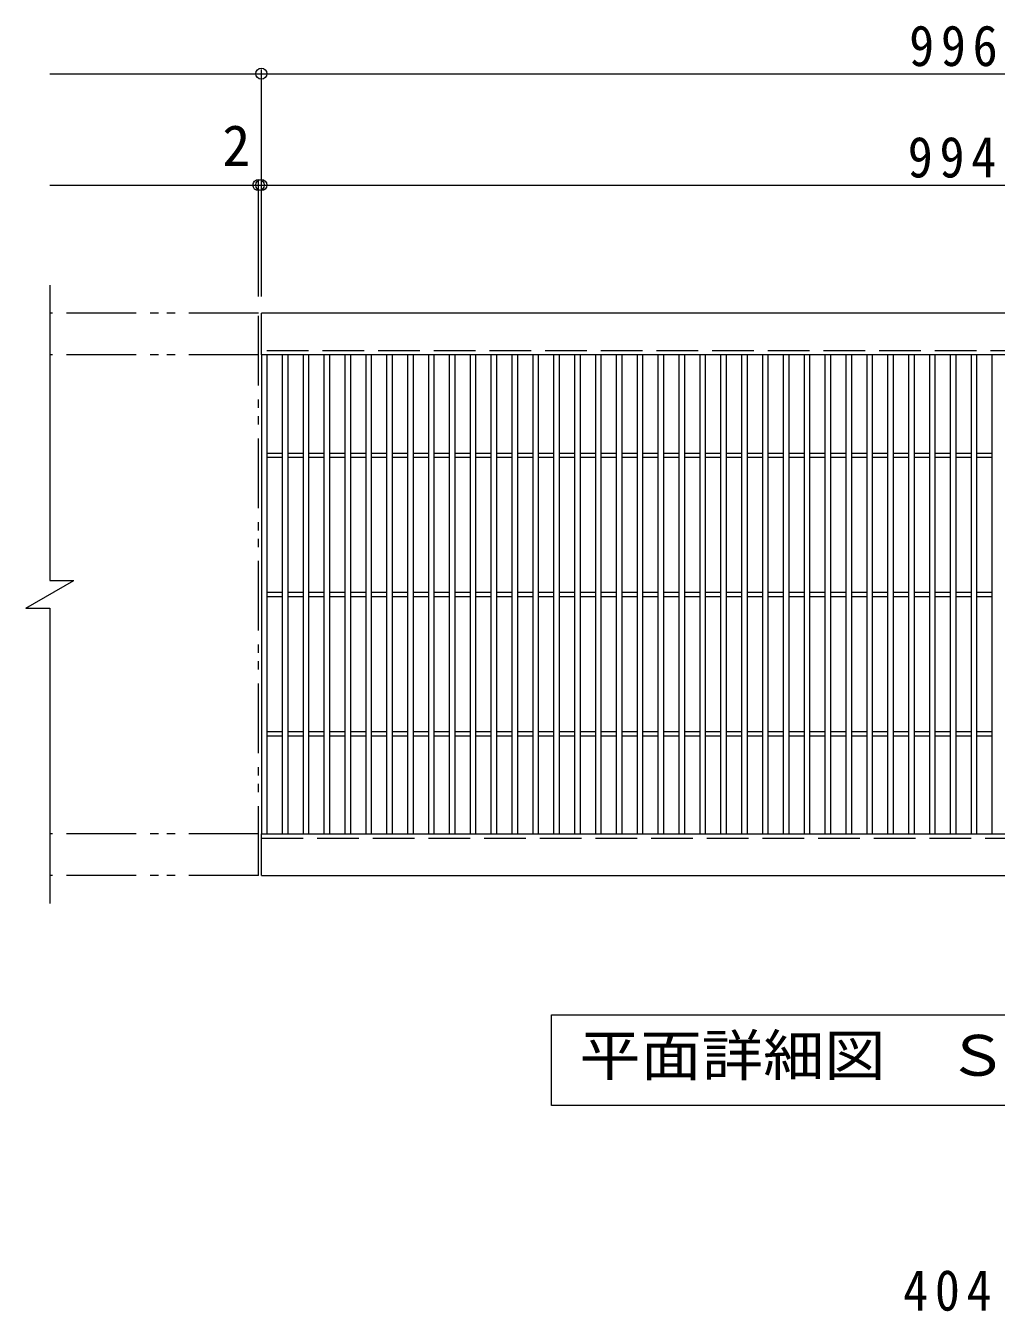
# Model space of a CAD drawing. Units: millimetres at full size, sheet at 1:10; details may follow other scales. Extents: x -1780 to 1846, y -1362 to 1297.
# Drawn here: x -1656 to -959, y 373 to 1297 of the extents above; entities that cross this region are included whole.
import ezdxf
from ezdxf.enums import TextEntityAlignment as Align

# ---------------------------------------------------------------- set-up
doc = ezdxf.new("R2010")
doc.units = ezdxf.units.MM
doc.header["$LTSCALE"] = 10
doc.header["$PDMODE"] = 32
doc.header["$PDSIZE"] = 8
doc.linetypes.add('DASHED3', pattern=[4, 3, -1])
doc.linetypes.add('DOUBLE_CHAIN1', pattern=[8.8, 5, -1, 0.6, -0.6, 0.6, -1])
for name, color, linetype, lineweight in [('A-0', 6, 'Continuous', 9), ('C-1', 2, 'Continuous', 9), ('C-2', 3, 'Continuous', 9), ('C-4', 7, 'Continuous', 9), ('C-5', 7, 'Continuous', 9)]:
    doc.layers.add(name, color=color, linetype=linetype, lineweight=lineweight)
doc.styles.add('ＭＳ ゴシック', font='')
doc.styles.get('ＭＳ ゴシック').set_extended_font_data('MS Gothic')

msp = doc.modelspace()

# ---------------------------------------------------------------- linework, layer by layer
at = {"layer": 'C-1', "linetype": 'DOUBLE_CHAIN1'}
for p, q in [((-1488.68, 1090.27), (-1638.68, 1090.27)), ((-1488.68, 686.27), (-1488.68, 1090.27)), ((-1488.68, 1060.27), (-1638.68, 1060.27)), ((-1488.68, 716.27), (-1638.68, 716.27)), ((-1488.68, 686.27), (-1638.68, 686.27))]:
    msp.add_line(p, q, dxfattribs=at)
at = {"layer": 'C-1'}
for p, q in [((-492.68, 1090.27), (-1486.68, 1090.27)), ((-1486.68, 1060.27), (-1486.68, 1090.27)), ((-492.68, 1060.27), (-1486.68, 1060.27)), ((-1656, 878.27), (-1621.36, 898.27)), ((-1486.68, 716.27), (-492.68, 716.27)), ((-1486.68, 686.27), (-1486.68, 716.27)), ((-1486.68, 686.27), (-492.68, 686.27))]:
    msp.add_line(p, q, dxfattribs=at)
at = {"layer": 'C-1', "linetype": 'DASHED3'}
for p, q in [((-492.68, 1063.27), (-1486.68, 1063.27)), ((-1486.68, 713.27), (-492.68, 713.27))]:
    msp.add_line(p, q, dxfattribs=at)
at = {"layer": 'C-1'}
for points in [[(-1638.68, 1110.27), (-1638.68, 898.27), (-1621.36, 898.27)], [(-1656, 878.27), (-1638.68, 878.27), (-1638.68, 666.27)]]:
    msp.add_lwpolyline(points, dxfattribs=at)
at = {"layer": 'C-2'}
for p, q in [((-1486.68, 1060.27), (-1486.68, 716.27)), ((-1482.68, 1060.27), (-1482.68, 716.27)), ((-1471.68, 1060.27), (-1471.68, 716.27)), ((-1467.68, 1060.27), (-1467.68, 716.27)), ((-1456.68, 1060.27), (-1456.68, 716.27)), ((-1452.68, 1060.27), (-1452.68, 716.27)), ((-1441.68, 1060.27), (-1441.68, 716.27)), ((-1437.68, 1060.27), (-1437.68, 716.27)), ((-1426.68, 1060.27), (-1426.68, 716.27)), ((-1422.68, 1060.27), (-1422.68, 716.27)), ((-1411.68, 1060.27), (-1411.68, 716.27)), ((-1407.68, 1060.27), (-1407.68, 716.27)), ((-1396.68, 1060.27), (-1396.68, 716.27)), ((-1392.68, 1060.27), (-1392.68, 716.27)), ((-1381.68, 1060.27), (-1381.68, 716.27)), ((-1377.68, 1060.27), (-1377.68, 716.27)), ((-1366.68, 1060.27), (-1366.68, 716.27)), ((-1362.68, 1060.27), (-1362.68, 716.27)), ((-1351.68, 1060.27), (-1351.68, 716.27)), ((-1347.68, 1060.27), (-1347.68, 716.27)), ((-1336.68, 1060.27), (-1336.68, 716.27)), ((-1332.68, 1060.27), (-1332.68, 716.27)), ((-1321.68, 1060.27), (-1321.68, 716.27)), ((-1317.68, 1060.27), (-1317.68, 716.27)), ((-1306.68, 1060.27), (-1306.68, 716.27)), ((-1302.68, 1060.27), (-1302.68, 716.27)), ((-1291.68, 1060.27), (-1291.68, 716.27)), ((-1287.68, 1060.27), (-1287.68, 716.27)), ((-1276.68, 1060.27), (-1276.68, 716.27)), ((-1272.68, 1060.27), (-1272.68, 716.27)), ((-1261.68, 1060.27), (-1261.68, 716.27)), ((-1257.68, 1060.27), (-1257.68, 716.27)), ((-1246.68, 1060.27), (-1246.68, 716.27)), ((-1242.68, 1060.27), (-1242.68, 716.27)), ((-1231.68, 1060.27), (-1231.68, 716.27)), ((-1227.68, 1060.27), (-1227.68, 716.27)), ((-1216.68, 1060.27), (-1216.68, 716.27)), ((-1212.68, 1060.27), (-1212.68, 716.27)), ((-1201.68, 1060.27), (-1201.68, 716.27)), ((-1197.68, 1060.27), (-1197.68, 716.27)), ((-1186.68, 1060.27), (-1186.68, 716.27)), ((-1182.68, 1060.27), (-1182.68, 716.27)), ((-1171.68, 1060.27), (-1171.68, 716.27)), ((-1167.68, 1060.27), (-1167.68, 716.27)), ((-1156.68, 1060.27), (-1156.68, 716.27)), ((-1152.68, 1060.27), (-1152.68, 716.27)), ((-1141.68, 1060.27), (-1141.68, 716.27)), ((-1137.68, 1060.27), (-1137.68, 716.27)), ((-1126.68, 1060.27), (-1126.68, 716.27)), ((-1122.68, 1060.27), (-1122.68, 716.27)), ((-1111.68, 1060.27), (-1111.68, 716.27)), ((-1107.68, 1060.27), (-1107.68, 716.27)), ((-1096.68, 1060.27), (-1096.68, 716.27)), ((-1092.68, 1060.27), (-1092.68, 716.27)), ((-1081.68, 1060.27), (-1081.68, 716.27)), ((-1077.68, 1060.27), (-1077.68, 716.27)), ((-1066.68, 1060.27), (-1066.68, 716.27)), ((-1062.68, 1060.27), (-1062.68, 716.27)), ((-1051.68, 1060.27), (-1051.68, 716.27)), ((-1047.68, 1060.27), (-1047.68, 716.27)), ((-1036.68, 1060.27), (-1036.68, 716.27)), ((-1032.68, 1060.27), (-1032.68, 716.27)), ((-1021.68, 1060.27), (-1021.68, 716.27)), ((-1017.68, 1060.27), (-1017.68, 716.27)), ((-1006.68, 1060.27), (-1006.68, 716.27)), ((-1002.68, 1060.27), (-1002.68, 716.27)), ((-991.68, 1060.27), (-991.68, 716.27)), ((-987.68, 1060.27), (-987.68, 716.27)), ((-976.68, 1060.27), (-976.68, 716.27)), ((-972.68, 1060.27), (-972.68, 716.27)), ((-961.68, 1060.27), (-961.68, 716.27)), ((-1482.68, 989.77), (-1471.68, 989.77)), ((-1467.68, 989.77), (-1456.68, 989.77)), ((-1452.68, 989.77), (-1441.68, 989.77)), ((-1437.68, 989.77), (-1426.68, 989.77)), ((-1422.68, 989.77), (-1411.68, 989.77)), ((-1407.68, 989.77), (-1396.68, 989.77)), ((-1392.68, 989.77), (-1381.68, 989.77)), ((-1377.68, 989.77), (-1366.68, 989.77)), ((-1362.68, 989.77), (-1351.68, 989.77)), ((-1347.68, 989.77), (-1336.68, 989.77)), ((-1332.68, 989.77), (-1321.68, 989.77)), ((-1317.68, 989.77), (-1306.68, 989.77)), ((-1302.68, 989.77), (-1291.68, 989.77)), ((-1287.68, 989.77), (-1276.68, 989.77)), ((-1272.68, 989.77), (-1261.68, 989.77)), ((-1257.68, 989.77), (-1246.68, 989.77)), ((-1242.68, 989.77), (-1231.68, 989.77)), ((-1227.68, 989.77), (-1216.68, 989.77)), ((-1212.68, 989.77), (-1201.68, 989.77)), ((-1197.68, 989.77), (-1186.68, 989.77)), ((-1182.68, 989.77), (-1171.68, 989.77)), ((-1167.68, 989.77), (-1156.68, 989.77)), ((-1152.68, 989.77), (-1141.68, 989.77)), ((-1137.68, 989.77), (-1126.68, 989.77)), ((-1122.68, 989.77), (-1111.68, 989.77)), ((-1107.68, 989.77), (-1096.68, 989.77)), ((-1092.68, 989.77), (-1081.68, 989.77)), ((-1077.68, 989.77), (-1066.68, 989.77)), ((-1062.68, 989.77), (-1051.68, 989.77)), ((-1047.68, 989.77), (-1036.68, 989.77)), ((-1032.68, 989.77), (-1021.68, 989.77)), ((-1017.68, 989.77), (-1006.68, 989.77)), ((-1002.68, 989.77), (-991.68, 989.77)), ((-987.68, 989.77), (-976.68, 989.77)), ((-972.68, 989.77), (-961.68, 989.77)), ((-1482.68, 986.77), (-1471.68, 986.77)), ((-1467.68, 986.77), (-1456.68, 986.77)), ((-1452.68, 986.77), (-1441.68, 986.77)), ((-1437.68, 986.77), (-1426.68, 986.77)), ((-1422.68, 986.77), (-1411.68, 986.77)), ((-1407.68, 986.77), (-1396.68, 986.77)), ((-1392.68, 986.77), (-1381.68, 986.77)), ((-1377.68, 986.77), (-1366.68, 986.77)), ((-1362.68, 986.77), (-1351.68, 986.77)), ((-1347.68, 986.77), (-1336.68, 986.77)), ((-1332.68, 986.77), (-1321.68, 986.77)), ((-1317.68, 986.77), (-1306.68, 986.77)), ((-1302.68, 986.77), (-1291.68, 986.77)), ((-1287.68, 986.77), (-1276.68, 986.77)), ((-1272.68, 986.77), (-1261.68, 986.77)), ((-1257.68, 986.77), (-1246.68, 986.77)), ((-1242.68, 986.77), (-1231.68, 986.77)), ((-1227.68, 986.77), (-1216.68, 986.77)), ((-1212.68, 986.77), (-1201.68, 986.77)), ((-1197.68, 986.77), (-1186.68, 986.77)), ((-1182.68, 986.77), (-1171.68, 986.77)), ((-1167.68, 986.77), (-1156.68, 986.77)), ((-1152.68, 986.77), (-1141.68, 986.77)), ((-1137.68, 986.77), (-1126.68, 986.77)), ((-1122.68, 986.77), (-1111.68, 986.77)), ((-1107.68, 986.77), (-1096.68, 986.77)), ((-1092.68, 986.77), (-1081.68, 986.77)), ((-1077.68, 986.77), (-1066.68, 986.77)), ((-1062.68, 986.77), (-1051.68, 986.77)), ((-1047.68, 986.77), (-1036.68, 986.77)), ((-1032.68, 986.77), (-1021.68, 986.77)), ((-1017.68, 986.77), (-1006.68, 986.77)), ((-1002.68, 986.77), (-991.68, 986.77)), ((-987.68, 986.77), (-976.68, 986.77)), ((-972.68, 986.77), (-961.68, 986.77)), ((-1482.68, 889.77), (-1471.68, 889.77)), ((-1482.68, 886.77), (-1471.68, 886.77)), ((-1467.68, 889.77), (-1456.68, 889.77)), ((-1467.68, 886.77), (-1456.68, 886.77)), ((-1452.68, 889.77), (-1441.68, 889.77)), ((-1452.68, 886.77), (-1441.68, 886.77)), ((-1437.68, 889.77), (-1426.68, 889.77)), ((-1437.68, 886.77), (-1426.68, 886.77)), ((-1422.68, 889.77), (-1411.68, 889.77)), ((-1422.68, 886.77), (-1411.68, 886.77)), ((-1407.68, 889.77), (-1396.68, 889.77)), ((-1407.68, 886.77), (-1396.68, 886.77)), ((-1392.68, 889.77), (-1381.68, 889.77)), ((-1392.68, 886.77), (-1381.68, 886.77)), ((-1377.68, 889.77), (-1366.68, 889.77)), ((-1377.68, 886.77), (-1366.68, 886.77)), ((-1362.68, 889.77), (-1351.68, 889.77)), ((-1362.68, 886.77), (-1351.68, 886.77)), ((-1347.68, 889.77), (-1336.68, 889.77)), ((-1347.68, 886.77), (-1336.68, 886.77)), ((-1332.68, 889.77), (-1321.68, 889.77)), ((-1332.68, 886.77), (-1321.68, 886.77)), ((-1317.68, 889.77), (-1306.68, 889.77)), ((-1317.68, 886.77), (-1306.68, 886.77)), ((-1302.68, 889.77), (-1291.68, 889.77)), ((-1302.68, 886.77), (-1291.68, 886.77)), ((-1287.68, 889.77), (-1276.68, 889.77)), ((-1287.68, 886.77), (-1276.68, 886.77)), ((-1272.68, 889.77), (-1261.68, 889.77)), ((-1272.68, 886.77), (-1261.68, 886.77)), ((-1257.68, 889.77), (-1246.68, 889.77)), ((-1257.68, 886.77), (-1246.68, 886.77)), ((-1242.68, 889.77), (-1231.68, 889.77)), ((-1242.68, 886.77), (-1231.68, 886.77)), ((-1227.68, 889.77), (-1216.68, 889.77)), ((-1227.68, 886.77), (-1216.68, 886.77)), ((-1212.68, 889.77), (-1201.68, 889.77)), ((-1212.68, 886.77), (-1201.68, 886.77)), ((-1197.68, 889.77), (-1186.68, 889.77)), ((-1197.68, 886.77), (-1186.68, 886.77)), ((-1182.68, 889.77), (-1171.68, 889.77)), ((-1182.68, 886.77), (-1171.68, 886.77)), ((-1167.68, 889.77), (-1156.68, 889.77)), ((-1167.68, 886.77), (-1156.68, 886.77)), ((-1152.68, 889.77), (-1141.68, 889.77)), ((-1152.68, 886.77), (-1141.68, 886.77)), ((-1137.68, 889.77), (-1126.68, 889.77)), ((-1137.68, 886.77), (-1126.68, 886.77)), ((-1122.68, 889.77), (-1111.68, 889.77)), ((-1122.68, 886.77), (-1111.68, 886.77)), ((-1107.68, 889.77), (-1096.68, 889.77)), ((-1107.68, 886.77), (-1096.68, 886.77)), ((-1092.68, 889.77), (-1081.68, 889.77)), ((-1092.68, 886.77), (-1081.68, 886.77)), ((-1077.68, 889.77), (-1066.68, 889.77)), ((-1077.68, 886.77), (-1066.68, 886.77)), ((-1062.68, 889.77), (-1051.68, 889.77)), ((-1062.68, 886.77), (-1051.68, 886.77)), ((-1047.68, 889.77), (-1036.68, 889.77)), ((-1047.68, 886.77), (-1036.68, 886.77)), ((-1032.68, 889.77), (-1021.68, 889.77)), ((-1032.68, 886.77), (-1021.68, 886.77)), ((-1017.68, 889.77), (-1006.68, 889.77)), ((-1017.68, 886.77), (-1006.68, 886.77)), ((-1002.68, 889.77), (-991.68, 889.77)), ((-1002.68, 886.77), (-991.68, 886.77)), ((-987.68, 889.77), (-976.68, 889.77)), ((-987.68, 886.77), (-976.68, 886.77)), ((-972.68, 889.77), (-961.68, 889.77)), ((-972.68, 886.77), (-961.68, 886.77)), ((-1482.68, 789.77), (-1471.68, 789.77)), ((-1482.68, 786.77), (-1471.68, 786.77)), ((-1467.68, 789.77), (-1456.68, 789.77)), ((-1467.68, 786.77), (-1456.68, 786.77)), ((-1452.68, 789.77), (-1441.68, 789.77)), ((-1452.68, 786.77), (-1441.68, 786.77)), ((-1437.68, 789.77), (-1426.68, 789.77)), ((-1437.68, 786.77), (-1426.68, 786.77)), ((-1422.68, 789.77), (-1411.68, 789.77)), ((-1422.68, 786.77), (-1411.68, 786.77)), ((-1407.68, 789.77), (-1396.68, 789.77)), ((-1407.68, 786.77), (-1396.68, 786.77)), ((-1392.68, 789.77), (-1381.68, 789.77)), ((-1392.68, 786.77), (-1381.68, 786.77)), ((-1377.68, 789.77), (-1366.68, 789.77)), ((-1377.68, 786.77), (-1366.68, 786.77)), ((-1362.68, 789.77), (-1351.68, 789.77)), ((-1362.68, 786.77), (-1351.68, 786.77)), ((-1347.68, 789.77), (-1336.68, 789.77)), ((-1347.68, 786.77), (-1336.68, 786.77)), ((-1332.68, 789.77), (-1321.68, 789.77)), ((-1332.68, 786.77), (-1321.68, 786.77)), ((-1317.68, 789.77), (-1306.68, 789.77)), ((-1317.68, 786.77), (-1306.68, 786.77)), ((-1302.68, 789.77), (-1291.68, 789.77)), ((-1302.68, 786.77), (-1291.68, 786.77)), ((-1287.68, 789.77), (-1276.68, 789.77)), ((-1287.68, 786.77), (-1276.68, 786.77)), ((-1272.68, 789.77), (-1261.68, 789.77)), ((-1272.68, 786.77), (-1261.68, 786.77)), ((-1257.68, 789.77), (-1246.68, 789.77)), ((-1257.68, 786.77), (-1246.68, 786.77)), ((-1242.68, 789.77), (-1231.68, 789.77)), ((-1242.68, 786.77), (-1231.68, 786.77)), ((-1227.68, 789.77), (-1216.68, 789.77)), ((-1227.68, 786.77), (-1216.68, 786.77)), ((-1212.68, 789.77), (-1201.68, 789.77)), ((-1212.68, 786.77), (-1201.68, 786.77)), ((-1197.68, 789.77), (-1186.68, 789.77)), ((-1197.68, 786.77), (-1186.68, 786.77)), ((-1182.68, 789.77), (-1171.68, 789.77)), ((-1182.68, 786.77), (-1171.68, 786.77)), ((-1167.68, 789.77), (-1156.68, 789.77)), ((-1167.68, 786.77), (-1156.68, 786.77)), ((-1152.68, 789.77), (-1141.68, 789.77)), ((-1152.68, 786.77), (-1141.68, 786.77)), ((-1137.68, 789.77), (-1126.68, 789.77)), ((-1137.68, 786.77), (-1126.68, 786.77)), ((-1122.68, 789.77), (-1111.68, 789.77)), ((-1122.68, 786.77), (-1111.68, 786.77)), ((-1107.68, 789.77), (-1096.68, 789.77)), ((-1107.68, 786.77), (-1096.68, 786.77)), ((-1092.68, 789.77), (-1081.68, 789.77)), ((-1092.68, 786.77), (-1081.68, 786.77)), ((-1077.68, 789.77), (-1066.68, 789.77)), ((-1077.68, 786.77), (-1066.68, 786.77)), ((-1062.68, 789.77), (-1051.68, 789.77)), ((-1062.68, 786.77), (-1051.68, 786.77)), ((-1047.68, 789.77), (-1036.68, 789.77)), ((-1047.68, 786.77), (-1036.68, 786.77)), ((-1032.68, 789.77), (-1021.68, 789.77)), ((-1032.68, 786.77), (-1021.68, 786.77)), ((-1017.68, 789.77), (-1006.68, 789.77)), ((-1017.68, 786.77), (-1006.68, 786.77)), ((-1002.68, 789.77), (-991.68, 789.77)), ((-1002.68, 786.77), (-991.68, 786.77)), ((-987.68, 789.77), (-976.68, 789.77)), ((-987.68, 786.77), (-976.68, 786.77)), ((-972.68, 789.77), (-961.68, 789.77)), ((-972.68, 786.77), (-961.68, 786.77))]:
    msp.add_line(p, q, dxfattribs=at)
at = {"layer": 'C-4'}
for p, q in [((-1486.68, 1102.27), (-1486.68, 1265.27)), ((-1638.68, 1262.27), (-340.68, 1262.27)), ((-1638.68, 1182.27), (-340.68, 1182.27)), ((-1488.68, 1102.27), (-1488.68, 1185.27))]:
    msp.add_line(p, q, dxfattribs=at)
for p in [(-1486.68, 1262.27), (-1488.68, 1182.27), (-1486.68, 1182.27)]:
    msp.add_point(p, dxfattribs=at)
at = {"layer": 'C-5'}
msp.add_lwpolyline([(-1278.18, 521.27), (-1278.18, 586.27), (-703.18, 586.27), (-703.18, 521.27)], close=True, dxfattribs=at)

# ---------------------------------------------------------------- texts
at = {"layer": 'A-0', "color": 2, "insert": (-1025.49, 373.39), "char_height": 29.33, "attachment_point": 7, "style": 'ＭＳ ゴシック'}
msp.add_mtext('\\T1.27;\\W0.9;404', dxfattribs=at)
at = {"layer": 'C-4', "color": 2, "style": 'ＭＳ ゴシック'}
msp.add_text('2', height=29.33, dxfattribs=at).set_placement((-1514.65, 1187.27), align=Align.BOTTOM_LEFT)
at = {"layer": 'C-4', "color": 2, "char_height": 29.33, "attachment_point": 7, "style": 'ＭＳ ゴシック'}
for s, insert in [('\\T1.27;\\W0.9;996', (-1021.18, 1267.27)), ('\\T1.27;\\W0.9;994', (-1022.18, 1187.27))]:
    msp.add_mtext(s, dxfattribs=dict(at, insert=insert))
at = {"layer": 'C-5', "color": 2, "style": 'ＭＳ ゴシック', "width": 1.1}
msp.add_text('平面詳細図\u3000Ｓ＝１：１０', height=29.33, dxfattribs=at).set_placement((-1258.18, 533.77), align=Align.BOTTOM_LEFT)

doc.saveas('drawing.dxf')
